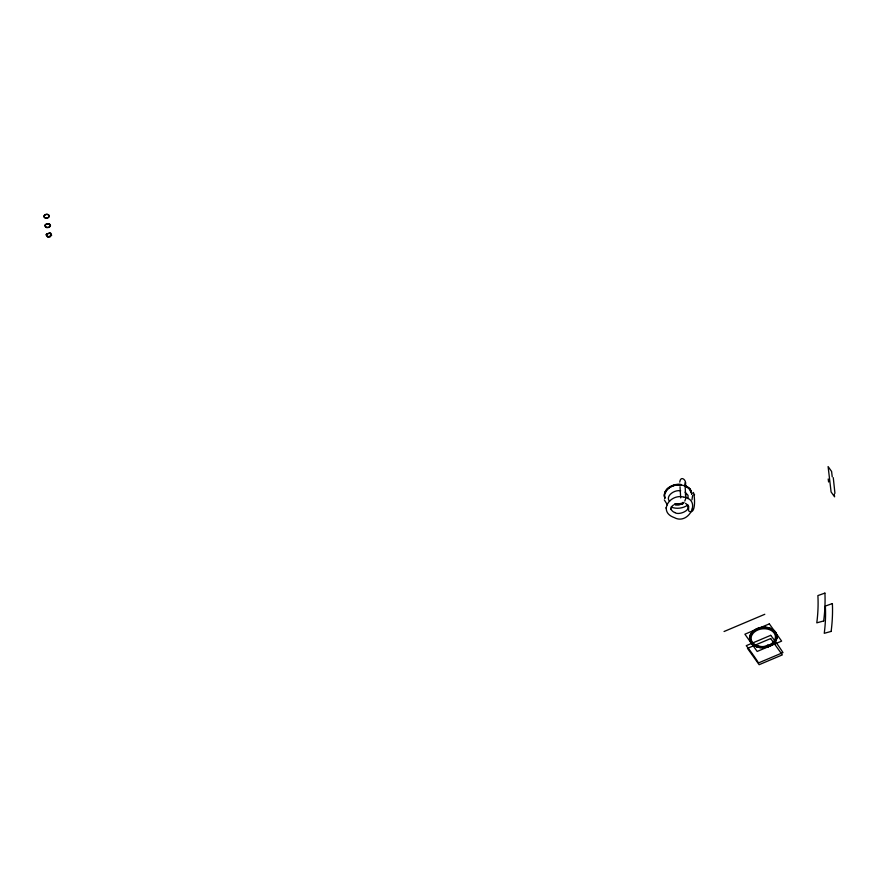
<?xml version="1.0" encoding="UTF-8"?>
<svg xmlns="http://www.w3.org/2000/svg" width="879" height="879" viewBox="0 0 879 879"><rect width="100%" height="100%" fill="white"/><g stroke="black" fill="none" stroke-linecap="round" stroke-linejoin="round"><path stroke-width="1.32" d="M684.137 497.14C701.892 500.151 688.389 525.4 674.402 517.643C657.734 511.963 669.765 493.526 683.543 497.042M683.829 502.777L683.807 502.557A12.954 9.427 -6.7 0 1 674.83 503.689M688.51 510.38L688.696 506.238M679.753 482.121C680.588 474.561 687.697 480.637 685.148 485.878M688.367 509.523L688.389 508.754M670.864 509.018C670.655 510.358 670.798 506.249 673.666 504.876M834.94 493.317L833.27 477.66M688.015 498.668L688.026 495.327L685.049 492.174M691.971 499.81L692.619 495.459M684.807 501.063L685.708 498.613L685.543 493.449M687.993 504.92C683.192 508.425 676.544 509.238 671.018 507.062M688.839 511.128C696.366 515.61 694.751 495.229 693.366 492.438M724.054 631.518L764.796 614.289M824.854 593.116L817.888 595.588A248.471 158.22 -35.5 0 1 816.789 622.848L823.733 620.948M832.314 603.587L825.348 606.06A248.471 158.22 -35.5 0 1 824.249 633.309L831.193 631.408M682.928 503.458L675.006 504.326M681.016 484.439C673.446 483.142 662.129 488.856 664.821 497.811M675.028 504.59L679.049 504.7L682.95 503.733A13.723 9.988 -6.7 0 1 675.116 504.711M680.698 490.801C673.699 489.438 665.084 496.712 669.611 501.338M681.038 484.703C673.534 483.516 662.239 489.065 664.843 497.997M760.324 647.603L757.643 647.109M683.741 502.81L683.763 502.821A8.691 2.219 67.1 0 1 683.587 502.744L682.939 502.381M674.775 512.479C678.698 516.05 694.652 509.205 685.554 503.359M684.763 485.329L690.213 489.098L691.685 493.877M674.863 512.523C672.929 512.281 670.831 509.183 670.886 509.337M684.785 485.527C688.378 486.867 691.883 489.999 691.718 494.152A13.723 9.988 -6.7 0 0 684.917 485.724M767.444 644.845L768.806 645.636A8.691 2.219 67.1 0 0 768.927 645.691L769.015 645.373M667.403 504.854L664.293 499.887M828.6 481.989L828.205 479M832.226 476.803L831.6 471.463L828.106 466.573L831.084 491.932L834.578 496.822L834.259 494.152M694.509 495.031L694.465 494.394M680.016 486.757L680.687 497.888M684.961 482.824L685.675 496.745M666.062 507.612L666.106 508.249M665.293 493.383A12.954 9.427 -6.7 0 1 677.984 484.9A12.954 9.427 -6.7 0 1 690.707 491.954M680.983 484.823A13.723 9.988 -6.7 0 0 665.579 491.339L664.689 493.35A13.723 9.988 -6.7 0 0 664.92 498.283M832.38 603.565A268.447 170.933 -35.5 0 1 831.127 631.43M824.92 593.094A268.447 170.933 -35.5 0 1 823.667 620.959M756.962 628.815A14.086 10.251 -6.7 0 1 775.805 632.353M688.367 507.337L688.246 506.37L688.367 507.337M46.345 234.77C50.641 242.879 54.564 227.936 46.345 234.693M749.666 637.011C749.424 651.339 774.234 650.691 776.816 637.989C776.926 623.815 752.457 624.486 749.666 637.011M776.893 636.77C775.366 649.812 751.04 651.526 749.545 637.769C751.007 624.694 775.443 622.969 776.893 636.77M692.619 508.414L692.487 509.15L692.619 508.414M45.477 224.639L45.049 225.617L46.268 227.452L48.85 227.232L50.477 225.683L49.114 223.892L45.477 224.639M46.576 233.99L46.147 234.957L47.587 236.989L51.663 235.275L50.213 233.243L46.576 233.99M45.389 214.575L44.379 215.289A2.637 1.923 -6.7 0 0 45.532 218.058A2.637 1.923 -6.7 0 0 49.125 216.531A2.637 1.923 -6.7 0 0 46.719 214.3L45.389 214.575M769.345 623.87L744.898 634.209L757.182 651.449L781.629 641.11L769.345 623.87M770.685 635.341L746.249 645.68A116.896 29.776 67.1 0 1 758.533 662.92L782.98 652.581A116.896 29.776 67.1 0 0 770.685 635.341M770.674 638.55L747.491 648.361L759.137 664.7L782.321 654.888L770.674 638.55M757.182 645.933A12.954 9.427 -6.7 0 0 776.113 636.187A12.954 9.427 -6.7 0 0 756.347 629.617A12.954 9.427 -6.7 0 0 757.182 645.933M756.292 646.658A13.723 9.988 -6.7 0 0 776.948 637.022A13.723 9.988 -6.7 0 0 756.555 629.298A13.723 9.988 -6.7 0 0 756.292 646.658M46.51 227.474A2.736 1.989 -6.7 0 0 50.411 225.321A2.736 1.989 -6.7 0 0 46.158 224.046A2.736 1.989 -6.7 0 0 46.51 227.474M45.477 217.948A2.516 1.835 -6.7 0 0 49.07 215.959A2.516 1.835 -6.7 0 0 45.159 214.784A2.516 1.835 -6.7 0 0 45.477 217.948M757.962 645.977A12.218 8.889 -6.7 0 0 775.41 636.341A12.218 8.889 -6.7 0 0 756.423 630.661A12.218 8.889 -6.7 0 0 757.962 645.977"/></g></svg>
